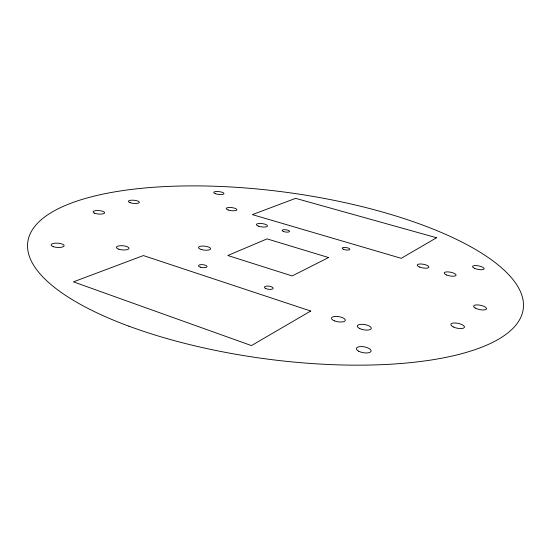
<?xml version="1.0" encoding="UTF-8"?>
<svg xmlns="http://www.w3.org/2000/svg" width="551" height="551" viewBox="0 0 551 551"><rect width="100%" height="100%" fill="white"/><g stroke="black" fill="none" stroke-linecap="round" stroke-linejoin="round"><path stroke-width="0.83" d="M310.73 311.033L251.421 345.58L73.428 281.857L143.377 255.574L310.73 311.033M436.537 237.75L401.231 258.316L252.358 214.621L295.632 198.353L436.537 237.75M328.596 257.544L292.161 275.934L227.825 255.512L267.049 238.879L328.596 257.544M343.425 249.279A3.871 1.198 8.9 0 0 349.761 249.541A3.871 1.198 8.9 0 0 344.878 247.427A3.871 1.198 8.9 0 0 343.425 249.279M265.637 288.476A4.422 1.577 7.6 0 0 273.007 288.662A4.422 1.577 7.6 0 0 267.731 286.072A4.422 1.577 7.6 0 0 265.637 288.476M283.31 231.427A3.754 1.136 7.8 0 0 289.489 231.613A3.754 1.136 7.8 0 0 284.777 229.671A3.754 1.136 7.8 0 0 283.31 231.427M128.9 326.185A249.982 83.904 7.7 0 0 522.024 314.242A249.982 83.904 7.7 0 0 175.624 186.148A249.982 83.904 7.7 0 0 128.9 326.185M53.364 246.717A6.543 2.149 3.4 0 0 64.04 246.049A6.543 2.149 3.4 0 0 55.458 243.163A6.543 2.149 3.4 0 0 53.364 246.717M215.351 193.676A5.159 1.419 6.7 0 0 223.851 193.883A5.159 1.419 6.7 0 0 217.39 191.486A5.159 1.419 6.7 0 0 215.351 193.676M474.356 268.261A5.923 1.784 11.2 0 0 484.012 269.088A5.923 1.784 11.2 0 0 476.691 265.616A5.923 1.784 11.2 0 0 474.356 268.261M358.646 351.194A7.494 2.975 10.1 0 0 370.94 351.559A7.494 2.975 10.1 0 0 361.663 346.572A7.494 2.975 10.1 0 0 358.646 351.194M94.703 213.244A5.834 1.749 4.5 0 0 104.47 213.189A5.834 1.749 4.5 0 0 97.417 210.516A5.834 1.749 4.5 0 0 94.703 213.244M130.16 202.72A5.544 1.605 5.2 0 0 139.272 202.63A5.544 1.605 5.2 0 0 132.185 200.165A5.544 1.605 5.2 0 0 130.16 202.72M453.301 326.936A6.956 2.473 11.7 0 0 464.39 327.411A6.956 2.473 11.7 0 0 455.271 322.989A6.956 2.473 11.7 0 0 453.301 326.936M475.196 308.016A6.612 2.211 11.8 0 0 486.223 309.29A6.612 2.211 11.8 0 0 478.819 304.985A6.612 2.211 11.8 0 0 475.196 308.016M200.454 267.18A4.291 1.474 6.2 0 0 207.011 266.629A4.291 1.474 6.2 0 0 200.778 264.652A4.291 1.474 6.2 0 0 200.454 267.18M118.816 249.224A6.364 2.101 4.7 0 0 128.968 248.57A6.364 2.101 4.7 0 0 120.249 245.712A6.364 2.101 4.7 0 0 118.816 249.224M228.238 210.007A5.4 1.557 6.8 0 0 236.868 209.952A5.4 1.557 6.8 0 0 229.581 207.465A5.4 1.557 6.8 0 0 228.238 210.007M334.457 320.861A7.018 2.631 9.3 0 0 345.298 320.386A7.018 2.631 9.3 0 0 335.373 316.398A7.018 2.631 9.3 0 0 334.457 320.861M419.704 267.09A5.971 1.86 10.3 0 0 428.947 267.221A5.971 1.86 10.3 0 0 420.599 263.977A5.971 1.86 10.3 0 0 419.704 267.09M446.675 275.032A6.068 1.901 10.8 0 0 456.076 275.252A6.068 1.901 10.8 0 0 447.639 271.87A6.068 1.901 10.8 0 0 446.675 275.032M359.803 328.61A7.108 2.679 9.9 0 0 371.229 328.699A7.108 2.679 9.9 0 0 361.911 324.291A7.108 2.679 9.9 0 0 359.803 328.61M258.323 226.11A5.593 1.681 7.4 0 0 267.4 226.199A5.593 1.681 7.4 0 0 260.106 223.437A5.593 1.681 7.4 0 0 258.323 226.11M201.198 249.486A6.123 1.997 6.3 0 0 210.627 248.845A6.123 1.997 6.3 0 0 201.804 246.07A6.123 1.997 6.3 0 0 201.198 249.486"/></g></svg>
